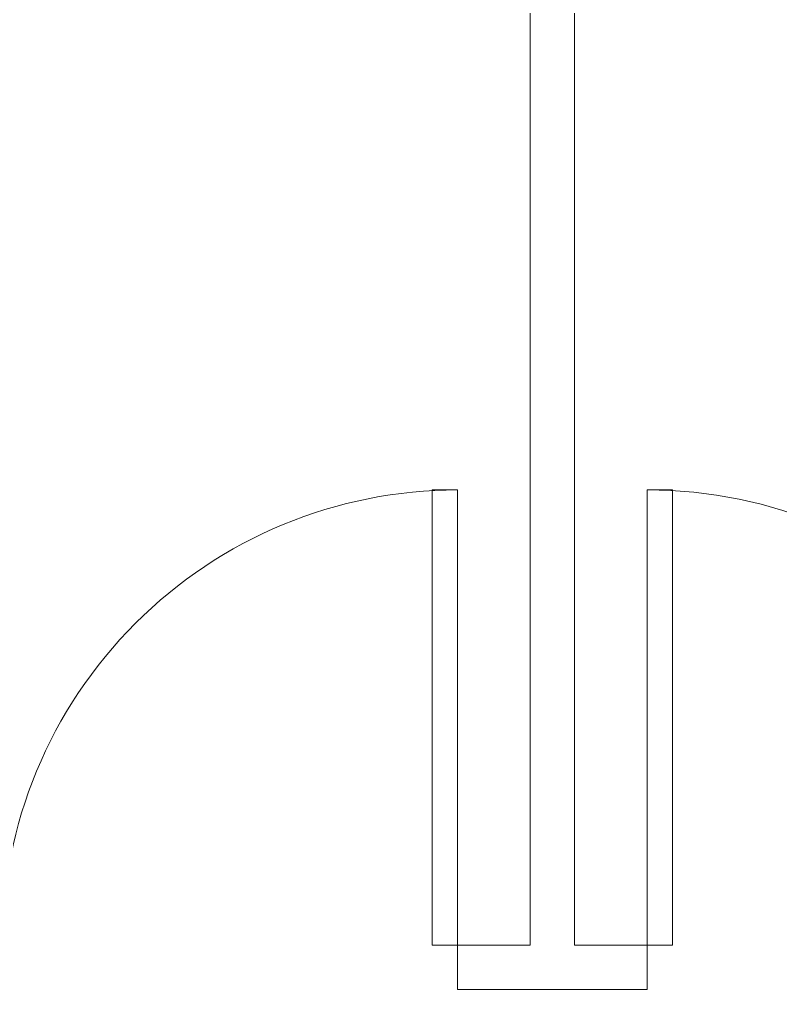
# Model space of a CAD drawing. Header units: inches. Extents: x 1 to 4637, y -664 to 702.
# Drawn here: x 1605.9 to 1666.1, y 526.5 to 603.2 of the extents above; entities that cross this region are included whole.
import ezdxf

# ---------------------------------------------------------------- set-up
doc = ezdxf.new("R2010")
doc.units = ezdxf.units.IN
doc.header["$MEASUREMENT"] = 0
for name, color, linetype, lineweight in [('A-DOOR', 31, 'Continuous', 9), ('A-DOOR-FRAM', 31, 'Continuous', 9), ('A-GLAZ', 151, 'Continuous', 9), ('I-WALL', 2, 'Continuous', 9)]:
    doc.layers.add(name, color=color, linetype=linetype, lineweight=lineweight)

# ---------------------------------------------------------------- blocks, each defined once
blk = doc.blocks.new('Single-Flush - With Sidelight - 36_ x 96_-2457192-New Construction - Tel_Data_Elec Plan')
at = {"layer": 'A-DOOR', "color": 250, "lineweight": 20}
for p, q in [((-16, -1.75), (-18, -1.75)), ((-18, -1.75), (-18, -37.75)), ((-16, -37.75), (-16, -1.75)), ((-16, -37.75), (-18, -37.75))]:
    blk.add_line(p, q, dxfattribs=at)
at = {"layer": 'A-DOOR'}
blk.add_arc((-18, -1.75), 36, 270, 0, dxfattribs=at)
at = {"layer": 'A-DOOR-FRAM', "color": 250, "lineweight": 20}
blk.add_line((58, 1.75), (58, -1.75), dxfattribs=at)
at = {"layer": 'A-GLAZ', "color": 250, "lineweight": 20}
for p, q in [((20, -0.75), (20, -0.25)), ((20, -0.25), (56, -0.25)), ((56, -0.75), (20, -0.75)), ((56, -0.25), (56, -0.75))]:
    blk.add_line(p, q, dxfattribs=at)
blk = doc.blocks.new('Single-Flush - With Sidelight - 36_ x 96_-2457194-New Construction - Tel_Data_Elec Plan')
at = {"layer": 'A-DOOR', "color": 250, "lineweight": 20}
for p, q in [((-16, 37.75), (-18, 37.75)), ((-18, 1.75), (-18, 37.75)), ((-16, 37.75), (-16, 1.75)), ((-16, 1.75), (-18, 1.75))]:
    blk.add_line(p, q, dxfattribs=at)
at = {"layer": 'A-DOOR'}
blk.add_arc((-18, 1.75), 36, 360, 90, dxfattribs=at)
at = {"layer": 'A-DOOR-FRAM', "color": 250, "lineweight": 20}
blk.add_line((58, -1.75), (58, 1.75), dxfattribs=at)
at = {"layer": 'A-GLAZ', "color": 250, "lineweight": 20}
for p, q in [((56, 0.75), (20, 0.75)), ((20, 0.75), (20, 0.25)), ((20, 0.25), (56, 0.25)), ((56, 0.25), (56, 0.75))]:
    blk.add_line(p, q, dxfattribs=at)

msp = doc.modelspace()

# ---------------------------------------------------------------- linework, layer by layer
at = {"layer": 'I-WALL', "color": 250, "lineweight": 20}
for p, q in [((1646.286, 670.9), (1646.286, 530.022)), ((1649.786, 530.022), (1649.786, 670.9)), ((1646.286, 530.022), (1640.536, 530.022)), ((1640.536, 530.022), (1640.536, 526.522)), ((1655.536, 530.022), (1649.786, 530.022)), ((1655.536, 526.522), (1655.536, 530.022)), ((1640.536, 526.522), (1655.536, 526.522))]:
    msp.add_line(p, q, dxfattribs=at)

# ---------------------------------------------------------------- block references
at = {"layer": 'A-DOOR', "lineweight": 13, "rotation": 180}
msp.add_blockref('Single-Flush - With Sidelight - 36_ x 96_-2457192-New Construction - Tel_Data_Elec Plan', (1622.536, 528.272), dxfattribs=at)
at = {"layer": 'A-DOOR', "lineweight": 13}
msp.add_blockref('Single-Flush - With Sidelight - 36_ x 96_-2457194-New Construction - Tel_Data_Elec Plan', (1673.536, 528.272), dxfattribs=at)

doc.saveas('drawing.dxf')
